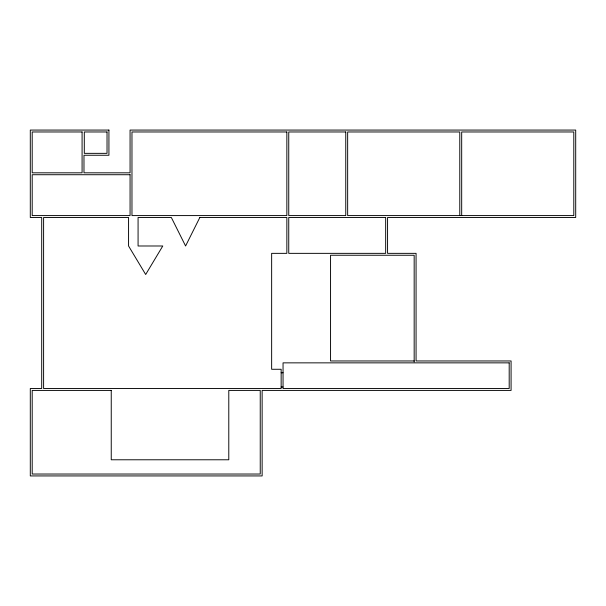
<?xml version="1.0" encoding="UTF-8"?>
<svg xmlns="http://www.w3.org/2000/svg" width="606" height="606" viewBox="0 0 606 606"><rect width="100%" height="100%" fill="white"/><g stroke="black" fill="none" stroke-linecap="round" stroke-linejoin="round"><path stroke-width="0.91" d="M414.171 360.964L330.558 360.964L330.558 255.24L414.171 255.255L414.171 361.918M281.146 372.758L283.047 372.758M281.146 387.007L283.047 387.007M461.681 215.584L461.681 131.972L573.799 131.972L573.799 215.584L347.655 215.584L347.655 131.972L459.78 131.972L459.78 215.584M199.836 217.486L185.587 245.991L171.331 217.486L138.077 217.486L138.077 245.991L162.779 245.991L145.675 274.495L128.57 245.991L128.57 217.486L43.602 217.486L43.602 388.529L281.146 388.514L281.146 369.274L271.647 369.274L271.647 253.353L286.85 253.353L286.85 217.486L199.836 217.486M108.928 130.07L30.3 130.07L30.3 217.486L41.7 217.486L41.7 388.514L30.3 388.514L30.3 475.93L262.14 475.93L262.14 390.415L511.085 390.415L511.085 360.964L416.072 360.964L416.072 253.353L387.567 253.353L387.567 217.486L575.7 217.486L575.7 130.07L130.07 130.07L130.07 172.824L83.984 172.824L83.984 155.25L108.928 155.25L108.928 130.07M82.083 131.972L32.201 131.972L32.201 172.824L82.083 172.824L82.083 131.972M107.027 131.972L84.302 131.972L84.302 153.348L107.027 153.348L107.027 131.972M286.85 131.972L131.972 131.972L131.972 215.584L286.85 215.584L286.85 131.972M345.761 131.972L288.744 131.972L288.744 215.584L345.761 215.584L345.761 131.972M130.07 174.725L32.201 174.725L32.201 215.584L130.07 215.584L130.07 174.725M385.666 217.486L288.744 217.486L288.744 253.353L385.666 253.353L385.666 217.486M509.192 362.858L283.047 362.858L283.047 388.514L509.192 388.514L509.192 362.858M111.246 390.415L32.201 390.415L32.201 474.028L260.239 474.028L260.239 390.393L228.788 390.415L228.788 459.78L111.246 459.78L111.246 390.415"/></g></svg>
